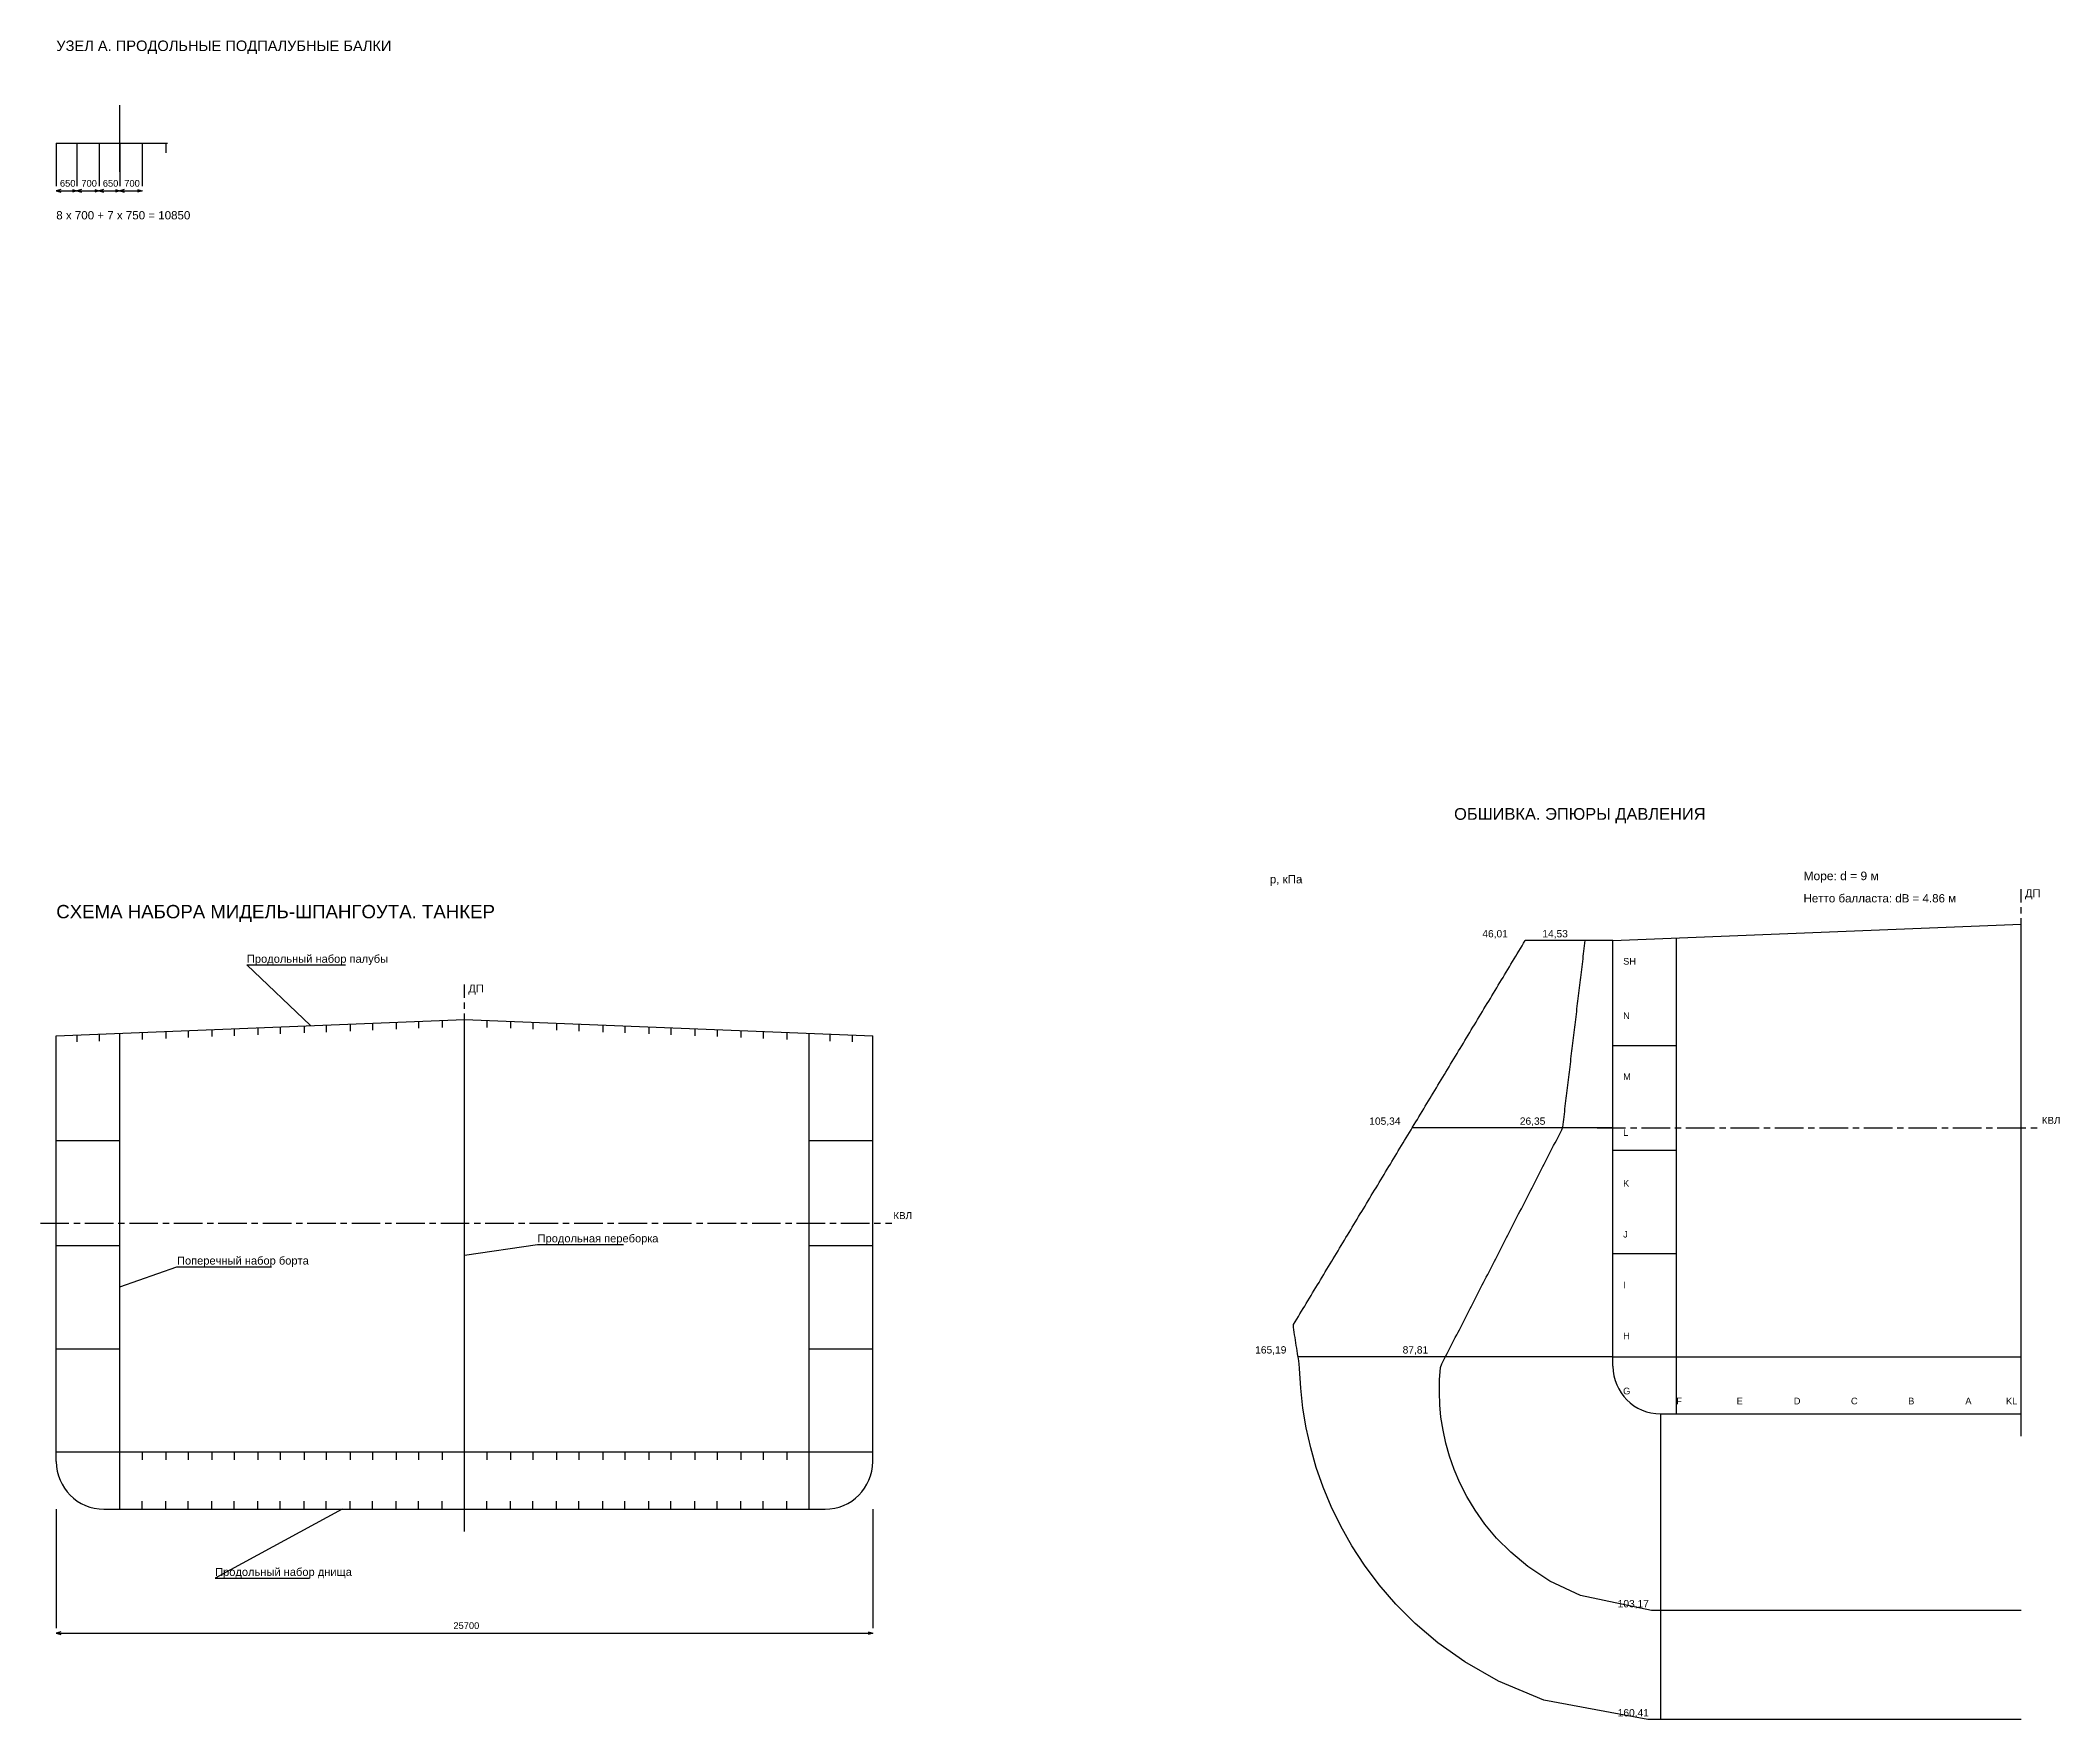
# Model space of a CAD drawing. Header units: millimetres. Extents: x -5500 to 149650, y -17240 to 192034.
# Drawn here: x -500 to 63061, y 26376 to 79235 of the extents above; entities that cross this region are included whole.
import ezdxf

# ---------------------------------------------------------------- set-up
doc = ezdxf.new("R2010")
doc.units = ezdxf.units.MM
doc.linetypes.add('AXIS22', pattern=[1400, 900, -150, 200, -150])
for name, color, linetype in [('01_CENTER', 30, 'AXIS22'), ('01_DIM', 2, 'Continuous'), ('01_HULL', 4, 'Continuous'), ('01_MEMBER', 7, 'Continuous'), ('01_SEAM', 7, 'Continuous'), ('01_TEXT', 7, 'Continuous'), ('02_CENTER', 30, 'AXIS22'), ('02_HULL', 4, 'Continuous'), ('02_NET', 6, 'Continuous'), ('02_SEA', 3, 'Continuous'), ('02_TEXT', 7, 'Continuous'), ('ARR_DETAIL_DIM', 2, 'Continuous'), ('ARR_DETAIL_HULL', 4, 'Continuous'), ('ARR_DETAIL_MEMBER', 4, 'Continuous'), ('ARR_DETAIL_TEXT', 7, 'Continuous')]:
    doc.layers.add(name, color=color, linetype=linetype)
doc.styles.add('RU', font='arial.ttf')

msp = doc.modelspace()

# ---------------------------------------------------------------- linework, layer by layer
at = {"layer": '01_CENTER'}
for p, q in [((12850, 32300), (12850, 49514)), ((-500, 42000), (26300, 42000))]:
    msp.add_line(p, q, dxfattribs=at)
at = {"layer": '01_DIM'}
for p, q in [((0, 33000), (0, 29250)), ((25700, 33000), (25700, 29250)), ((0, 29100), (25700, 29100))]:
    msp.add_line(p, q, dxfattribs=at)
for points in [[(140, 29140), (0, 29100), (140, 29060)], [(25560, 29140), (25700, 29100), (25560, 29060)]]:
    msp.add_lwpolyline(points, dxfattribs=at)
at = {"layer": '01_HULL'}
for p, q in [((12850, 33000), (12850, 48414)), ((0, 34500), (0, 47900)), ((2000, 33000), (2000, 47980)), ((23700, 33000), (23700, 47980)), ((25700, 34500), (25700, 47900)), ((0, 44600), (2000, 44600)), ((23700, 44600), (25700, 44600)), ((0, 41300), (2000, 41300)), ((23700, 41300), (25700, 41300)), ((0, 38050), (2000, 38050)), ((23700, 38050), (25700, 38050)), ((0, 34800), (25700, 34800)), ((1500, 33000), (24200, 33000))]:
    msp.add_line(p, q, dxfattribs=at)
msp.add_lwpolyline([(0, 47900), (12850, 48414), (25700, 47900)], dxfattribs=at)
for centre, start, end in [((1500, 34500), 180, 270), ((24200, 34500), 270, 360)]:
    msp.add_arc(centre, 1500, start, end, dxfattribs=at)
at = {"layer": '01_MEMBER'}
for p, q in [((10700, 48328), (10700, 48108)), ((11400, 48356), (11400, 48136)), ((12150, 48386), (12150, 48166)), ((13550, 48386), (13550, 48166)), ((14300, 48356), (14300, 48136)), ((15000, 48328), (15000, 48108)), ((650, 47926), (650, 47706)), ((1350, 47954), (1350, 47734)), ((2700, 48008), (2700, 47788)), ((3450, 48038), (3450, 47818)), ((4150, 48066), (4150, 47846)), ((4900, 48096), (4900, 47876)), ((5600, 48124), (5600, 47904)), ((6350, 48154), (6350, 47934)), ((7050, 48182), (7050, 47962)), ((7800, 48212), (7800, 47992)), ((8500, 48240), (8500, 48020)), ((9250, 48270), (9250, 48050)), ((9950, 48298), (9950, 48078)), ((15750, 48298), (15750, 48078)), ((16450, 48270), (16450, 48050)), ((17200, 48240), (17200, 48020)), ((17900, 48212), (17900, 47992)), ((18650, 48182), (18650, 47962)), ((19350, 48154), (19350, 47934)), ((20100, 48124), (20100, 47904)), ((20800, 48096), (20800, 47876)), ((21550, 48066), (21550, 47846)), ((22250, 48038), (22250, 47818)), ((23000, 48008), (23000, 47788)), ((24350, 47954), (24350, 47734)), ((25050, 47926), (25050, 47706)), ((2700, 34800), (2700, 34550)), ((3450, 34800), (3450, 34550)), ((4150, 34800), (4150, 34550)), ((4900, 34800), (4900, 34550)), ((5600, 34800), (5600, 34550)), ((6350, 34800), (6350, 34550)), ((7050, 34800), (7050, 34550)), ((7800, 34800), (7800, 34550)), ((8500, 34800), (8500, 34550)), ((9250, 34800), (9250, 34550)), ((9950, 34800), (9950, 34550)), ((10700, 34800), (10700, 34550)), ((11400, 34800), (11400, 34550)), ((12150, 34800), (12150, 34550)), ((13550, 34800), (13550, 34550)), ((14300, 34800), (14300, 34550)), ((15000, 34800), (15000, 34550)), ((15750, 34800), (15750, 34550)), ((16450, 34800), (16450, 34550)), ((17200, 34800), (17200, 34550)), ((17900, 34800), (17900, 34550)), ((18650, 34800), (18650, 34550)), ((19350, 34800), (19350, 34550)), ((20100, 34800), (20100, 34550)), ((20800, 34800), (20800, 34550)), ((21550, 34800), (21550, 34550)), ((22250, 34800), (22250, 34550)), ((23000, 34800), (23000, 34550)), ((2700, 33000), (2700, 33250)), ((3450, 33000), (3450, 33250)), ((4150, 33000), (4150, 33250)), ((4900, 33000), (4900, 33250)), ((5600, 33000), (5600, 33250)), ((6350, 33000), (6350, 33250)), ((7050, 33000), (7050, 33250)), ((7800, 33000), (7800, 33250)), ((8500, 33000), (8500, 33250)), ((9250, 33000), (9250, 33250)), ((9950, 33000), (9950, 33250)), ((10700, 33000), (10700, 33250)), ((11400, 33000), (11400, 33250)), ((12150, 33000), (12150, 33250)), ((13550, 33000), (13550, 33250)), ((14300, 33000), (14300, 33250)), ((15000, 33000), (15000, 33250)), ((15750, 33000), (15750, 33250)), ((16450, 33000), (16450, 33250)), ((17200, 33000), (17200, 33250)), ((17900, 33000), (17900, 33250)), ((18650, 33000), (18650, 33250)), ((19350, 33000), (19350, 33250)), ((20100, 33000), (20100, 33250)), ((20800, 33000), (20800, 33250)), ((21550, 33000), (21550, 33250)), ((22250, 33000), (22250, 33250)), ((23000, 33000), (23000, 33250))]:
    msp.add_line(p, q, dxfattribs=at)
at = {"layer": '01_SEAM'}
for points in [[(8000, 48220), (6000, 50130), (9105, 50130)], [(12850, 41000), (15150, 41330), (17850, 41330)], [(2000, 40000), (3800, 40630), (6770, 40630)], [(9000, 33000), (5000, 30830), (7970, 30830)]]:
    msp.add_lwpolyline(points, dxfattribs=at)
at = {"layer": '02_CENTER'}
for p, q in [((61850, 35300), (61850, 52514)), ((48500, 45000), (62450, 45000))]:
    msp.add_line(p, q, dxfattribs=at)
at = {"layer": '02_HULL'}
for p, q in [((49000, 37500), (49000, 50900)), ((51000, 36000), (51000, 50980)), ((61850, 36000), (61850, 51414)), ((49000, 47600), (51000, 47600)), ((49000, 44300), (51000, 44300)), ((49000, 41050), (51000, 41050)), ((49000, 37800), (61850, 37800)), ((50500, 36000), (61850, 36000))]:
    msp.add_line(p, q, dxfattribs=at)
msp.add_lwpolyline([(49000, 50900), (61850, 51414)], dxfattribs=at)
msp.add_arc((50500, 37500), 1500, 180, 270, dxfattribs=at)
at = {"layer": '02_NET'}
for p, q in [((49000, 50900), (46239, 50900)), ((49000, 45000), (42680, 45000)), ((49000, 37800), (39089, 37800)), ((50500, 36000), (50500, 26376))]:
    msp.add_line(p, q, dxfattribs=at)
msp.add_lwpolyline([(61850, 26376), (50500, 26376), (50094, 26383), (46830, 26984), (45393, 27587), (44336, 28191), (43486, 28797), (42774, 29405), (42165, 30013), (41638, 30623), (41180, 31235), (40781, 31848), (40434, 32463), (40134, 33079), (39878, 33696), (39662, 34315), (39486, 34935), (39346, 35557), (39242, 36180), (39173, 36805), (39138, 37431), (39125, 37574), (39112, 37656), (39099, 37739), (39085, 37822), (39072, 37905), (39059, 37988), (39046, 38070), (39033, 38153), (39019, 38236), (39006, 38319), (38993, 38401), (38980, 38484), (38967, 38567), (38953, 38650), (38940, 38732), (38949, 38815), (38998, 38898), (39048, 38981), (39098, 39064), (39148, 39146), (39198, 39229), (39248, 39312), (39298, 39395), (39348, 39477), (39398, 39560), (39448, 39643), (39498, 39726), (39548, 39809), (39598, 39891), (39648, 39974), (39698, 40057), (39748, 40140), (39797, 40222), (39847, 40305), (39897, 40388), (39947, 40471), (39997, 40553), (40047, 40636), (40097, 40719), (40147, 40802), (40197, 40885), (40247, 40967), (40297, 41050), (40347, 41133), (40397, 41216), (40447, 41298), (40497, 41381), (40547, 41464), (40596, 41547), (40646, 41630), (40696, 41712), (40746, 41795), (40796, 41878), (40846, 41961), (40896, 42043), (40946, 42126), (40996, 42209), (41046, 42292), (41096, 42374), (41146, 42457), (41196, 42540), (41246, 42623), (41296, 42706), (41346, 42788), (41395, 42871), (41445, 42954), (41495, 43037), (41545, 43119), (41595, 43202), (41645, 43285), (41695, 43368), (41745, 43450), (41795, 43533), (41845, 43616), (41895, 43699), (41945, 43782), (41995, 43864), (42045, 43947), (42095, 44030), (42145, 44113), (42195, 44195), (42244, 44278), (42294, 44361), (42344, 44444), (42394, 44527), (42444, 44609), (42494, 44692), (42544, 44775), (42594, 44858), (42644, 44940), (42694, 45023), (42744, 45106), (42794, 45189), (42844, 45271), (42894, 45354), (42944, 45437), (42994, 45520), (43043, 45603), (43093, 45685), (43143, 45768), (43193, 45851), (43243, 45934), (43293, 46016), (43343, 46099), (43393, 46182), (43443, 46265), (43493, 46348), (43543, 46430), (43593, 46513), (43643, 46596), (43693, 46679), (43743, 46761), (43793, 46844), (43842, 46927), (43892, 47010), (43942, 47092), (43992, 47175), (44042, 47258), (44092, 47341), (44142, 47424), (44192, 47506), (44242, 47589), (44292, 47672), (44342, 47755), (44392, 47837), (44442, 47920), (44492, 48003), (44542, 48086), (44592, 48169), (44641, 48251), (44691, 48334), (44741, 48417), (44791, 48500), (44841, 48582), (44891, 48665), (44941, 48748), (44991, 48831), (45041, 48913), (45091, 48996), (45141, 49079), (45191, 49162), (45241, 49245), (45291, 49327), (45341, 49410), (45391, 49493), (45440, 49576), (45490, 49658), (45540, 49741), (45590, 49824), (45640, 49907), (45690, 49990), (45740, 50072), (45790, 50155), (45840, 50238), (45890, 50321), (45940, 50403), (45990, 50486), (46040, 50569), (46090, 50652), (46140, 50734), (46190, 50817), (46239, 50900)], dxfattribs=at)
at = {"layer": '02_SEA'}
for p, q in [((49000, 50900), (48128, 50900)), ((49000, 45000), (47419, 45000)), ((49000, 37800), (43731, 37800)), ((50500, 36000), (50500, 29810))]:
    msp.add_line(p, q, dxfattribs=at)
msp.add_lwpolyline([(61850, 29810), (50500, 29810), (50219, 29815), (47980, 30280), (47017, 30739), (46325, 31194), (45781, 31645), (45337, 32090), (44968, 32531), (44659, 32968), (44399, 33399), (44182, 33826), (44002, 34248), (43856, 34666), (43739, 35079), (43651, 35487), (43588, 35891), (43551, 36289), (43536, 36684), (43544, 37073), (43573, 37458), (43616, 37574), (43658, 37656), (43700, 37739), (43743, 37822), (43785, 37905), (43828, 37988), (43870, 38070), (43912, 38153), (43955, 38236), (43997, 38319), (44039, 38401), (44082, 38484), (44124, 38567), (44167, 38650), (44209, 38732), (44251, 38815), (44294, 38898), (44336, 38981), (44379, 39064), (44421, 39146), (44463, 39229), (44506, 39312), (44548, 39395), (44591, 39477), (44633, 39560), (44675, 39643), (44718, 39726), (44760, 39809), (44803, 39891), (44845, 39974), (44887, 40057), (44930, 40140), (44972, 40222), (45015, 40305), (45057, 40388), (45099, 40471), (45142, 40553), (45184, 40636), (45226, 40719), (45269, 40802), (45311, 40885), (45354, 40967), (45396, 41050), (45438, 41133), (45481, 41216), (45523, 41298), (45566, 41381), (45608, 41464), (45650, 41547), (45693, 41630), (45735, 41712), (45778, 41795), (45820, 41878), (45862, 41961), (45905, 42043), (45947, 42126), (45990, 42209), (46032, 42292), (46074, 42374), (46117, 42457), (46159, 42540), (46202, 42623), (46244, 42706), (46286, 42788), (46329, 42871), (46371, 42954), (46414, 43037), (46456, 43119), (46498, 43202), (46541, 43285), (46583, 43368), (46625, 43450), (46668, 43533), (46710, 43616), (46753, 43699), (46795, 43782), (46837, 43864), (46880, 43947), (46922, 44030), (46965, 44113), (47007, 44195), (47049, 44278), (47092, 44361), (47134, 44444), (47177, 44527), (47219, 44609), (47261, 44692), (47304, 44775), (47346, 44858), (47389, 44940), (47422, 45023), (47432, 45106), (47442, 45189), (47452, 45271), (47462, 45354), (47472, 45437), (47482, 45520), (47491, 45603), (47501, 45685), (47511, 45768), (47521, 45851), (47531, 45934), (47541, 46016), (47551, 46099), (47561, 46182), (47571, 46265), (47581, 46348), (47591, 46430), (47601, 46513), (47611, 46596), (47621, 46679), (47631, 46761), (47641, 46844), (47651, 46927), (47661, 47010), (47671, 47092), (47680, 47175), (47690, 47258), (47700, 47341), (47710, 47424), (47720, 47506), (47730, 47589), (47740, 47672), (47750, 47755), (47760, 47837), (47770, 47920), (47780, 48003), (47790, 48086), (47800, 48169), (47810, 48251), (47820, 48334), (47830, 48417), (47840, 48500), (47850, 48582), (47859, 48665), (47869, 48748), (47879, 48831), (47889, 48913), (47899, 48996), (47909, 49079), (47919, 49162), (47929, 49245), (47939, 49327), (47949, 49410), (47959, 49493), (47969, 49576), (47979, 49658), (47989, 49741), (47999, 49824), (48009, 49907), (48019, 49990), (48029, 50072), (48038, 50155), (48048, 50238), (48058, 50321), (48068, 50403), (48078, 50486), (48088, 50569), (48098, 50652), (48108, 50734), (48118, 50817), (48128, 50900)], dxfattribs=at)
at = {"layer": 'ARR_DETAIL_DIM'}
for p, q in [((0, 76000), (0, 74650)), ((650, 76000), (650, 74650)), ((650, 76000), (650, 74650)), ((1350, 76000), (1350, 74650)), ((1350, 76000), (1350, 74650)), ((2000, 76000), (2000, 74650)), ((2000, 76000), (2000, 74650)), ((2700, 76000), (2700, 74650)), ((0, 74500), (650, 74500)), ((650, 74500), (1350, 74500)), ((1350, 74500), (2000, 74500)), ((2000, 74500), (2700, 74500))]:
    msp.add_line(p, q, dxfattribs=at)
for points in [[(140, 74540), (0, 74500), (140, 74460)], [(510, 74540), (650, 74500), (510, 74460)], [(790, 74540), (650, 74500), (790, 74460)], [(1210, 74540), (1350, 74500), (1210, 74460)], [(1490, 74540), (1350, 74500), (1490, 74460)], [(1860, 74540), (2000, 74500), (1860, 74460)], [(2140, 74540), (2000, 74500), (2140, 74460)], [(2560, 74540), (2700, 74500), (2560, 74460)]]:
    msp.add_lwpolyline(points, dxfattribs=at)
at = {"layer": 'ARR_DETAIL_HULL'}
for p, q in [((2000, 75100), (2000, 77200)), ((0, 76000), (3500, 76000))]:
    msp.add_line(p, q, dxfattribs=at)
at = {"layer": 'ARR_DETAIL_MEMBER'}
for p, q in [((650, 76000), (650, 75700)), ((1350, 76000), (1350, 75700)), ((2700, 76000), (2700, 75700)), ((3450, 76000), (3450, 75700))]:
    msp.add_line(p, q, dxfattribs=at)

# ---------------------------------------------------------------- texts
at = {"layer": '01_DIM', "style": 'RU'}
msp.add_text('25700', height=210, dxfattribs=at).set_placement((12500, 29230))
at = {"layer": '01_TEXT', "style": 'RU'}
for s, height, p in [('СХЕМА НАБОРА МИДЕЛЬ-ШПАНГОУТА. ТАНКЕР', 420, (0, 51600)), ('Продольный набор палубы', 250, (6000, 50200)), ('ДП', 250, (12970, 49264)), ('КВЛ', 220, (26350, 42130)), ('Продольная переборка', 250, (15150, 41400)), ('Поперечный набор борта', 250, (3800, 40700)), ('Продольный набор днища', 250, (5000, 30900))]:
    msp.add_text(s, height=height, dxfattribs=at).set_placement(p)
at = {"layer": '02_NET', "style": 'RU'}
for s, height, p in [('Нетто балласта: dB = 4.86 м', 260, (55000, 52100)), ('46,01', 230, (44889, 51000)), ('105,34', 230, (41330, 45100)), ('165,19', 230, (37739, 37900)), ('160,41', 230, (49150, 26476))]:
    msp.add_text(s, height=height, dxfattribs=at).set_placement(p)
at = {"layer": '02_SEA', "style": 'RU'}
for s, height, p in [('Море: d = 9 м', 270, (55000, 52800)), ('14,53', 230, (46778, 51000)), ('26,35', 230, (46069, 45100)), ('87,81', 230, (42381, 37900)), ('103,17', 230, (49150, 29910))]:
    msp.add_text(s, height=height, dxfattribs=at).set_placement(p)
at = {"layer": '02_TEXT', "style": 'RU'}
for s, height, p in [('ОБШИВКА. ЭПЮРЫ ДАВЛЕНИЯ', 370, (44000, 54700)), ('p, кПа', 260, (38200, 52700)), ('ДП', 250, (61970, 52264)), ('SH', 210, (49320, 50142)), ('N', 210, (49320, 48427)), ('M', 210, (49320, 46510)), ('КВЛ', 220, (62500, 45130)), ('L', 210, (49320, 44751)), ('K', 210, (49320, 43151)), ('J', 210, (49320, 41551)), ('I', 210, (49320, 39951)), ('H', 210, (49320, 38351)), ('G', 210, (49320, 36613)), ('F', 210, (50992, 36300)), ('E', 210, (52892, 36300)), ('D', 210, (54692, 36300)), ('C', 210, (56492, 36300)), ('B', 210, (58292, 36300)), ('A', 210, (60092, 36300)), ('KL', 210, (61371, 36300))]:
    msp.add_text(s, height=height, dxfattribs=at).set_placement(p)
at = {"layer": 'ARR_DETAIL_DIM', "style": 'RU'}
for s, p in [('650', (115, 74630)), ('700', (790, 74630)), ('650', (1465, 74630)), ('700', (2140, 74630))]:
    msp.add_text(s, height=210, dxfattribs=at).set_placement(p)
at = {"layer": 'ARR_DETAIL_TEXT', "style": 'RU'}
for s, height, p in [('УЗЕЛ А. ПРОДОЛЬНЫЕ ПОДПАЛУБНЫЕ БАЛКИ', 330, (0, 78900)), ('8 x 700 + 7 x 750 = 10850', 260, (0, 73600))]:
    msp.add_text(s, height=height, dxfattribs=at).set_placement(p)

doc.saveas('drawing.dxf')
